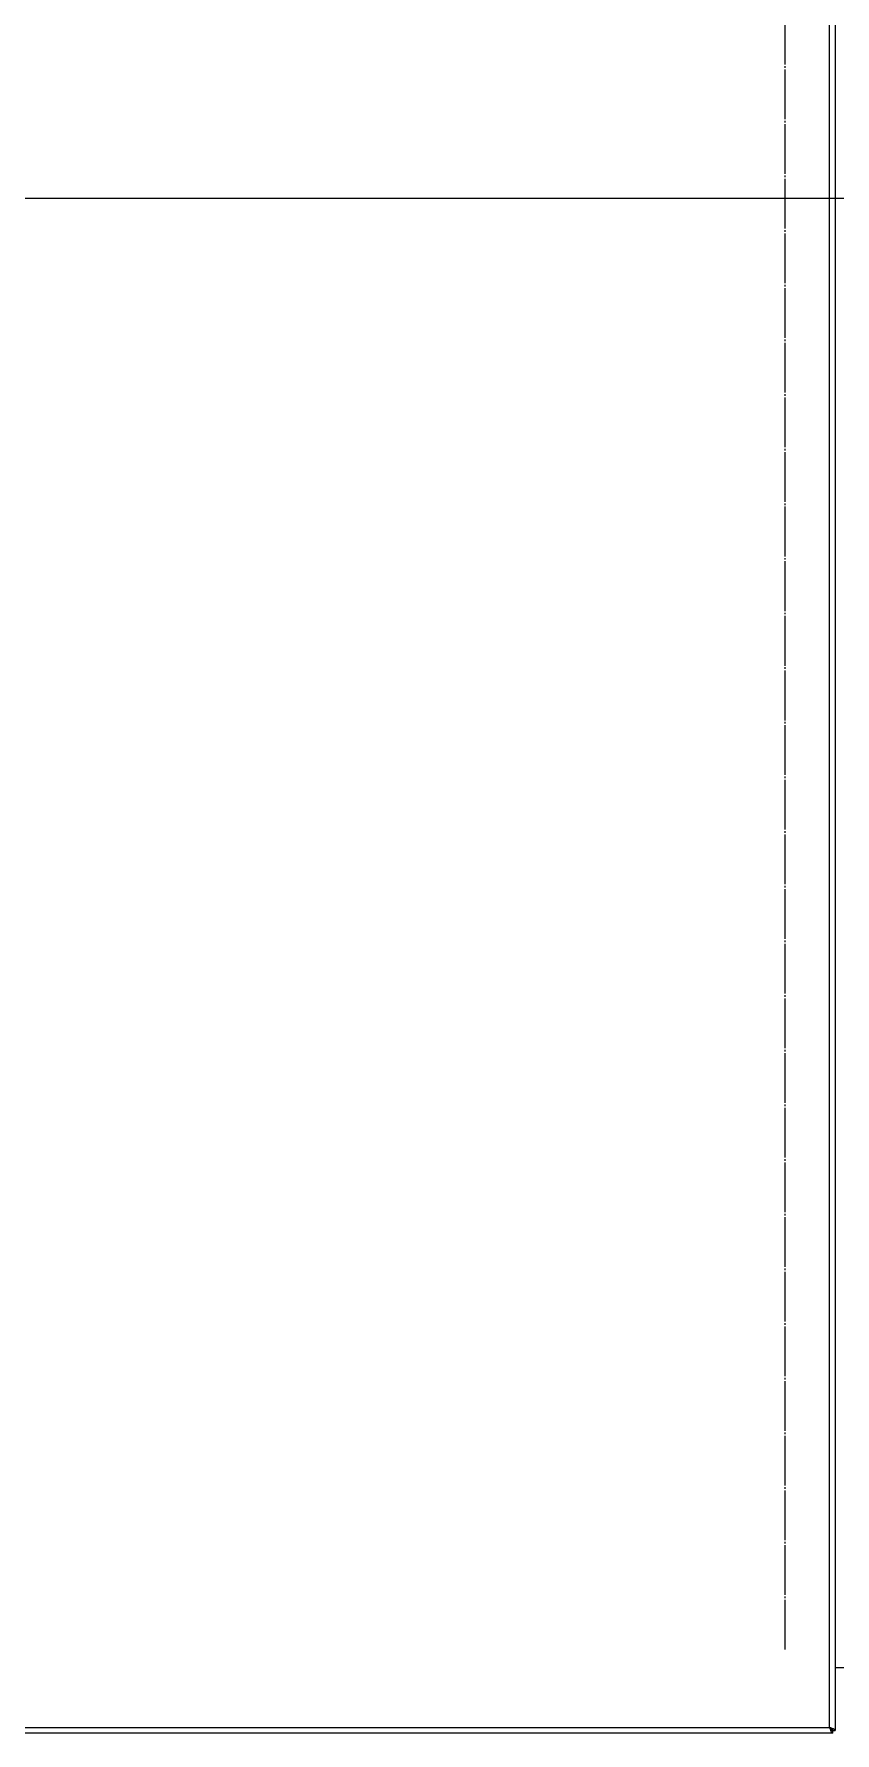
# Model space of a CAD drawing. Extents: x -76427 to 292734, y -42117 to 131250.
# Drawn here: x 13382 to 13785, y -38597 to -37742 of the extents above; entities that cross this region are included whole.
import ezdxf
from ezdxf.xclip import XClip

# ---------------------------------------------------------------- set-up
doc = ezdxf.new("R2010")
doc.units = 0
doc.header["$LTSCALE"] = 10
doc.header["$XCLIPFRAME"] = 2
doc.linetypes.add('TPH12-SEC-@E$0$CENTERK3', pattern=[2.749, 2.5, -0.083, 0.083, -0.083])
doc.layers.add('TPH12-SEC-@E$0$K-SIN', color=252, linetype='TPH12-SEC-@E$0$CENTERK3', plot=False)
doc.layers.add('TPH12-SEC-@E$0$SIAGE3', color=252, linetype='Continuous')
doc.layers.add('XFM7P10PV$0$PV-EQ(50K)', color=252, linetype='Continuous', lineweight=9)
doc.layers.add('XFM7P10PV-200K$0$PV-EQ(50K)', color=22, linetype='Continuous', lineweight=9)

# ---------------------------------------------------------------- blocks, each defined once
blk = doc.blocks.new('TPH12-SEC-@E')
at = {"layer": 'TPH12-SEC-@E$0$K-SIN'}
blk.add_line((42960, 384000), (42960, 402090), dxfattribs=at)
at = {"layer": 'TPH12-SEC-@E$0$SIAGE3'}
blk.add_line((38500, 384730), (46900, 384730), dxfattribs=at)
blk = doc.blocks.new('XFM7P10PV-200K$0$A$Cf6a59fa3')
for p, q in [((2086.75, 175.75), (2086.75, 1890.25)), ((2089.5, 1891.68), (2089.5, 174.32)), ((2089.5, 206), (2153.5, 206)), ((2088.18, 173), (1105.82, 173)), ((1107.25, 175.75), (2086.75, 175.75)), ((2086.86, 175.57), (2088.18, 174.25)), ((2086.93, 175.64), (2088.25, 174.32)), ((2088.18, 174.25), (2088.18, 173)), ((2088.25, 174.32), (2089.5, 174.32))]:
    blk.add_line(p, q)
for points, knots in [([(2089.5, 174.32), (2089.5, 174.65), (2088.91, 174.98), (2088.03, 175.31), (2087.64, 175.46), (2087.19, 175.6), (2086.75, 175.75)], [0, 0, 0, 0, 1.087346, 1.087346, 1.087346, 1.570796, 1.570796, 1.570796, 1.570796]), ([(2086.75, 175.75), (2087.38, 175.37), (2087.99, 174.98), (2088.18, 174.6), (2088.23, 174.51), (2088.25, 174.41), (2088.25, 174.32)], [0, 0, 0, 0, 1.265256, 1.265256, 1.265256, 1.570796, 1.570796, 1.570796, 1.570796]), ([(2086.75, 175.75), (2087.08, 174.75), (2087.41, 173.78), (2087.74, 173.32), (2087.89, 173.11), (2088.03, 173), (2088.18, 173)], [0, 0, 0, 0, 1.087346, 1.087346, 1.087346, 1.570796, 1.570796, 1.570796, 1.570796]), ([(2086.75, 175.75), (2087.13, 175.12), (2087.52, 174.51), (2087.9, 174.32), (2087.99, 174.27), (2088.09, 174.25), (2088.18, 174.25)], [0, 0, 0, 0, 1.265256, 1.265256, 1.265256, 1.570796, 1.570796, 1.570796, 1.570796])]:
    blk.add_open_spline(points, degree=3, knots=knots)
blk = doc.blocks.new('XFM7P10PV-200K')
at = {"layer": 'XFM7P10PV-200K$0$PV-EQ(50K)'}
blk.add_blockref('XFM7P10PV-200K$0$A$Cf6a59fa3', (11695.6, -38769.63), dxfattribs=at)
blk = doc.blocks.new('XFM7P10PV$0$A$Cf6a59fa3')
for p, q in [((2086.75, 175.75), (2086.75, 1890.25)), ((2089.5, 1891.68), (2089.5, 174.32)), ((2089.5, 206), (2153.5, 206)), ((2088.18, 173), (1105.82, 173)), ((1107.25, 175.75), (2086.75, 175.75)), ((2086.86, 175.57), (2088.18, 174.25)), ((2086.93, 175.64), (2088.25, 174.32)), ((2088.18, 174.25), (2088.18, 173)), ((2088.25, 174.32), (2089.5, 174.32))]:
    blk.add_line(p, q)
for points, knots in [([(2089.5, 174.32), (2089.5, 174.65), (2088.91, 174.98), (2088.03, 175.31), (2087.64, 175.46), (2087.19, 175.6), (2086.75, 175.75)], [0, 0, 0, 0, 1.087346, 1.087346, 1.087346, 1.570796, 1.570796, 1.570796, 1.570796]), ([(2086.75, 175.75), (2087.38, 175.37), (2087.99, 174.98), (2088.18, 174.6), (2088.23, 174.51), (2088.25, 174.41), (2088.25, 174.32)], [0, 0, 0, 0, 1.265256, 1.265256, 1.265256, 1.570796, 1.570796, 1.570796, 1.570796]), ([(2086.75, 175.75), (2087.08, 174.75), (2087.41, 173.78), (2087.74, 173.32), (2087.89, 173.11), (2088.03, 173), (2088.18, 173)], [0, 0, 0, 0, 1.087346, 1.087346, 1.087346, 1.570796, 1.570796, 1.570796, 1.570796]), ([(2086.75, 175.75), (2087.13, 175.12), (2087.52, 174.51), (2087.9, 174.32), (2087.99, 174.27), (2088.09, 174.25), (2088.18, 174.25)], [0, 0, 0, 0, 1.265256, 1.265256, 1.265256, 1.570796, 1.570796, 1.570796, 1.570796])]:
    blk.add_open_spline(points, degree=3, knots=knots)
blk = doc.blocks.new('XFM7P10PV')
at = {"layer": 'XFM7P10PV$0$PV-EQ(50K)'}
blk.add_blockref('XFM7P10PV$0$A$Cf6a59fa3', (11695.6, -38769.63), dxfattribs=at)

msp = doc.modelspace()

# ---------------------------------------------------------------- block references
for name in ['XFM7P10PV', 'XFM7P10PV-200K']:
    msp.add_blockref(name, (0, 0))
ref = msp.add_blockref('TPH12-SEC-@E', (-29200, -422554.63))
XClip(ref).set_block_clipping_path([(33964.7926547826, 380750.0000000001), (50300, 392150)])

doc.saveas('drawing.dxf')
